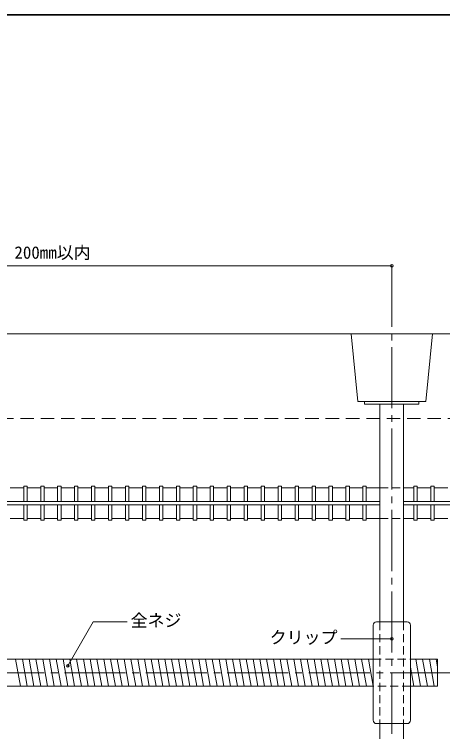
# Model space of a CAD drawing. Units: millimetres at full size, sheet at 1:2; details may follow other scales. Extents: x -891 to 891, y -194 to 194.
# Drawn here: x 18.7 to 144.9, y -17.4 to 194.2 of the extents above; entities that cross this region are included whole.
import ezdxf
from ezdxf.enums import TextEntityAlignment as Align

# ---------------------------------------------------------------- set-up
doc = ezdxf.new("R2010")
doc.units = ezdxf.units.MM
doc.header["$LTSCALE"] = 2
doc.header["$PDMODE"] = 32
doc.header["$PDSIZE"] = 0.8
for name, pattern in [('CHAIN2', [12, 9, -1, 1, -1]), ('DASHED1', [1.8, 1.2, -0.6]), ('DASHED2', [3, 2, -1])]:
    doc.linetypes.add(name, pattern=pattern)
doc.layers.add('0-0_', color=7, linetype='Continuous', lineweight=9)
doc.layers.add('1-0_', color=5, linetype='Continuous', lineweight=9)
doc.styles.add('ＭＳ ゴシック', font='')
doc.styles.get('ＭＳ ゴシック').set_extended_font_data('MS Gothic')

msp = doc.modelspace()

# ---------------------------------------------------------------- linework, layer by layer
at = {"layer": '0-0_'}
msp.add_line((-280, 193.9), (280, 193.9), dxfattribs=at)
msp.add_lwpolyline([(280.28, 194.18), (-280.28, 194.18), (-280.28, -194.18)], dxfattribs=at)
at = {"layer": '1-0_', "color": 7}
for p, q in [((-70.05, 120), (129.95, 120)), ((228.45, 100), (-57.55, 100)), ((119.95, 80), (117.95, 100)), ((139.95, 80), (141.95, 100)), ((139.95, 80), (119.95, 80)), ((121.95, 80), (121.95, 79.2)), ((137.95, 79.2), (121.95, 79.2)), ((126.45, 79.2), (126.45, 15)), ((133.45, 79.2), (133.45, 15)), ((137.95, 80), (137.95, 79.2)), ((129.95, 10), (114.95, 10)), ((126.45, -15), (126.45, -79.2)), ((133.45, -15), (133.45, -79.2))]:
    msp.add_line(p, q, dxfattribs=at)
at = {"layer": '1-0_', "color": 6, "linetype": 'CHAIN2'}
for p, q in [((129.95, 120), (129.95, -122)), ((-62.55, 0), (158.45, 0))]:
    msp.add_line(p, q, dxfattribs=at)
at = {"layer": '1-0_', "color": 7, "linetype": 'DASHED2'}
msp.add_line((228.45, 75), (-228.45, 75), dxfattribs=at)
at = {"layer": '1-0_', "color": 4}
for p, q in [((17.438, 54.5), (21.438, 54.5)), ((22.438, 54.5), (26.438, 54.5)), ((27.438, 54.5), (31.438, 54.5)), ((32.438, 54.5), (36.438, 54.5)), ((37.438, 54.5), (41.438, 54.5)), ((42.438, 54.5), (46.438, 54.5)), ((47.438, 54.5), (51.438, 54.5)), ((52.438, 54.5), (56.438, 54.5)), ((57.438, 54.5), (61.438, 54.5)), ((62.438, 54.5), (66.438, 54.5)), ((67.438, 54.5), (71.438, 54.5)), ((72.438, 54.5), (76.438, 54.5)), ((77.438, 54.5), (81.438, 54.5)), ((82.438, 54.5), (86.438, 54.5)), ((87.438, 54.5), (91.438, 54.5)), ((92.438, 54.5), (96.438, 54.5)), ((97.438, 54.5), (101.437, 54.5)), ((102.438, 54.5), (106.438, 54.5)), ((107.438, 54.5), (111.438, 54.5)), ((112.437, 54.5), (116.437, 54.5)), ((117.437, 54.5), (121.437, 54.5)), ((122.437, 54.5), (126.437, 54.5)), ((133.45, 54.5), (136.437, 54.5)), ((137.438, 54.5), (141.438, 54.5)), ((142.438, 54.5), (146.438, 54.5)), ((17.438, 45.5), (21.438, 45.5)), ((22.438, 45.5), (26.438, 45.5)), ((27.438, 45.5), (31.438, 45.5)), ((32.438, 45.5), (36.438, 45.5)), ((37.438, 45.5), (41.438, 45.5)), ((42.438, 45.5), (46.438, 45.5)), ((47.438, 45.5), (51.438, 45.5)), ((52.438, 45.5), (56.438, 45.5)), ((57.438, 45.5), (61.438, 45.5)), ((62.438, 45.5), (66.438, 45.5)), ((67.438, 45.5), (71.438, 45.5)), ((72.438, 45.5), (76.438, 45.5)), ((77.438, 45.5), (81.438, 45.5)), ((82.438, 45.5), (86.438, 45.5)), ((87.438, 45.5), (91.438, 45.5)), ((92.438, 45.5), (96.438, 45.5)), ((97.438, 45.5), (101.437, 45.5)), ((102.438, 45.5), (106.438, 45.5)), ((107.438, 45.5), (111.438, 45.5)), ((112.437, 45.5), (116.437, 45.5)), ((117.437, 45.5), (121.437, 45.5)), ((122.437, 45.5), (126.437, 45.5)), ((133.45, 45.5), (136.437, 45.5)), ((137.438, 45.5), (141.438, 45.5)), ((142.438, 45.5), (146.438, 45.5)), ((-50.55, 4), (124.45, 4)), ((135.45, 4), (143.45, 4)), ((-50.55, -4), (124.45, -4))]:
    msp.add_line(p, q, dxfattribs=at)
at = {"layer": '1-0_'}
for p, q in [((22.438, 55), (21.438, 55)), ((21.438, 55), (21.438, 50.5)), ((22.438, 55), (22.438, 50.5)), ((27.438, 55), (26.438, 55)), ((26.438, 55), (26.438, 50.5)), ((27.438, 55), (27.438, 50.5)), ((32.438, 55), (31.438, 55)), ((31.438, 55), (31.438, 50.5)), ((32.438, 55), (32.438, 50.5)), ((37.438, 55), (36.438, 55)), ((36.438, 55), (36.438, 50.5)), ((37.438, 55), (37.438, 50.5)), ((41.438, 55), (41.438, 50.5)), ((42.438, 55), (41.438, 55)), ((42.438, 55), (42.438, 50.5)), ((47.438, 55), (46.438, 55)), ((46.438, 55), (46.438, 50.5)), ((47.438, 55), (47.438, 50.5)), ((52.438, 55), (51.438, 55)), ((51.438, 55), (51.438, 50.5)), ((52.438, 55), (52.438, 50.5)), ((56.438, 55), (56.438, 50.5)), ((57.438, 55), (56.438, 55)), ((57.438, 55), (57.438, 50.5)), ((62.438, 55), (61.438, 55)), ((61.438, 55), (61.438, 50.5)), ((62.438, 55), (62.438, 50.5)), ((66.438, 55), (66.438, 50.5)), ((67.438, 55), (66.438, 55)), ((67.438, 55), (67.438, 50.5)), ((72.438, 55), (71.438, 55)), ((71.438, 55), (71.438, 50.5)), ((72.438, 55), (72.438, 50.5)), ((77.438, 55), (76.438, 55)), ((76.438, 55), (76.438, 50.5)), ((77.438, 55), (77.438, 50.5)), ((82.438, 55), (81.438, 55)), ((81.438, 55), (81.438, 50.5)), ((82.438, 55), (82.438, 50.5)), ((87.438, 55), (86.438, 55)), ((86.438, 55), (86.438, 50.5)), ((87.438, 55), (87.438, 50.5)), ((91.438, 55), (91.438, 50.5)), ((92.438, 55), (91.438, 55)), ((92.438, 55), (92.438, 50.5)), ((96.438, 55), (96.438, 50.5)), ((97.438, 55), (96.438, 55)), ((97.438, 55), (97.438, 50.5)), ((102.438, 55), (101.437, 55)), ((101.437, 55), (101.437, 50.5)), ((102.438, 55), (102.438, 50.5)), ((107.438, 55), (106.438, 55)), ((106.438, 55), (106.438, 50.5)), ((107.438, 55), (107.438, 50.5)), ((111.438, 55), (111.438, 50.5)), ((112.437, 55), (111.438, 55)), ((112.437, 55), (112.437, 50.5)), ((116.437, 55), (116.437, 50.5)), ((117.437, 55), (116.437, 55)), ((117.437, 55), (117.437, 50.5)), ((121.437, 55), (121.437, 50.5)), ((122.437, 55), (121.437, 55)), ((122.437, 55), (122.437, 50.5)), ((137.438, 55), (136.437, 55)), ((136.437, 55), (136.437, 50.5)), ((137.438, 55), (137.438, 50.5)), ((142.438, 55), (141.438, 55)), ((141.438, 55), (141.438, 50.5)), ((142.438, 55), (142.438, 50.5)), ((-20.05, 50.5), (126.45, 50.5)), ((-20.05, 49.5), (126.45, 49.5)), ((21.438, 45), (21.438, 49.5)), ((22.438, 45), (22.438, 49.5)), ((26.438, 45), (26.438, 49.5)), ((27.438, 45), (27.438, 49.5)), ((31.438, 45), (31.438, 49.5)), ((32.438, 45), (32.438, 49.5)), ((36.438, 45), (36.438, 49.5)), ((37.438, 45), (37.438, 49.5)), ((41.438, 45), (41.438, 49.5)), ((42.438, 45), (42.438, 49.5)), ((46.438, 45), (46.438, 49.5)), ((47.438, 45), (47.438, 49.5)), ((51.438, 45), (51.438, 49.5)), ((52.438, 45), (52.438, 49.5)), ((56.438, 45), (56.438, 49.5)), ((57.438, 45), (57.438, 49.5)), ((61.438, 45), (61.438, 49.5)), ((62.438, 45), (62.438, 49.5)), ((66.438, 45), (66.438, 49.5)), ((67.438, 45), (67.438, 49.5)), ((71.438, 45), (71.438, 49.5)), ((72.438, 45), (72.438, 49.5)), ((76.438, 45), (76.438, 49.5)), ((77.438, 45), (77.438, 49.5)), ((81.438, 45), (81.438, 49.5)), ((82.438, 45), (82.438, 49.5)), ((86.438, 45), (86.438, 49.5)), ((87.438, 45), (87.438, 49.5)), ((91.438, 45), (91.438, 49.5)), ((92.438, 45), (92.438, 49.5)), ((96.438, 45), (96.438, 49.5)), ((97.438, 45), (97.438, 49.5)), ((101.437, 45), (101.437, 49.5)), ((102.438, 45), (102.438, 49.5)), ((106.438, 45), (106.438, 49.5)), ((107.438, 45), (107.438, 49.5)), ((111.438, 45), (111.438, 49.5)), ((112.437, 45), (112.437, 49.5)), ((116.437, 45), (116.437, 49.5)), ((117.437, 45), (117.437, 49.5)), ((121.437, 45), (121.437, 49.5)), ((122.437, 45), (122.437, 49.5)), ((133.45, 50.5), (201.437, 50.5)), ((133.45, 49.5), (201.437, 49.5)), ((136.437, 45), (136.437, 49.5)), ((137.438, 45), (137.438, 49.5)), ((141.438, 45), (141.438, 49.5)), ((142.438, 45), (142.438, 49.5)), ((21.438, 45), (22.438, 45)), ((26.438, 45), (27.438, 45)), ((31.438, 45), (32.438, 45)), ((36.438, 45), (37.438, 45)), ((41.438, 45), (42.438, 45)), ((46.438, 45), (47.438, 45)), ((51.438, 45), (52.438, 45)), ((56.438, 45), (57.438, 45)), ((61.438, 45), (62.438, 45)), ((66.438, 45), (67.438, 45)), ((71.438, 45), (72.438, 45)), ((76.438, 45), (77.438, 45)), ((81.438, 45), (82.438, 45)), ((86.438, 45), (87.438, 45)), ((91.438, 45), (92.438, 45)), ((96.438, 45), (97.438, 45)), ((101.437, 45), (102.438, 45)), ((106.438, 45), (107.438, 45)), ((111.438, 45), (112.437, 45)), ((116.437, 45), (117.437, 45)), ((121.437, 45), (122.437, 45)), ((136.437, 45), (137.438, 45)), ((141.438, 45), (142.438, 45)), ((19.039, 4), (20.45, -4)), ((21.039, 4), (22.45, -4)), ((23.039, 4), (24.45, -4)), ((25.039, 4), (26.45, -4)), ((27.039, 4), (28.45, -4)), ((29.039, 4), (30.45, -4)), ((31.039, 4), (32.45, -4)), ((33.039, 4), (34.45, -4)), ((35.039, 4), (36.45, -4)), ((37.039, 4), (38.45, -4)), ((39.039, 4), (40.45, -4)), ((41.039, 4), (42.45, -4)), ((43.039, 4), (44.45, -4)), ((45.039, 4), (46.45, -4)), ((47.039, 4), (48.45, -4)), ((49.039, 4), (50.45, -4)), ((51.039, 4), (52.45, -4)), ((53.039, 4), (54.45, -4)), ((55.039, 4), (56.45, -4)), ((57.039, 4), (58.45, -4)), ((59.039, 4), (60.45, -4)), ((61.039, 4), (62.45, -4)), ((63.039, 4), (64.45, -4)), ((65.039, 4), (66.45, -4)), ((67.039, 4), (68.45, -4)), ((69.039, 4), (70.45, -4)), ((71.039, 4), (72.45, -4)), ((73.039, 4), (74.45, -4)), ((75.039, 4), (76.45, -4)), ((77.039, 4), (78.45, -4)), ((79.039, 4), (80.45, -4)), ((81.039, 4), (82.45, -4)), ((83.039, 4), (84.45, -4)), ((85.039, 4), (86.45, -4)), ((87.039, 4), (88.45, -4)), ((89.039, 4), (90.45, -4)), ((91.039, 4), (92.45, -4)), ((93.039, 4), (94.45, -4)), ((95.039, 4), (96.45, -4)), ((97.039, 4), (98.45, -4)), ((99.039, 4), (100.45, -4)), ((101.039, 4), (102.45, -4)), ((103.039, 4), (104.45, -4)), ((105.039, 4), (106.45, -4)), ((107.039, 4), (108.45, -4)), ((109.039, 4), (110.45, -4)), ((111.039, 4), (112.45, -4)), ((113.039, 4), (114.45, -4)), ((115.039, 4), (116.45, -4)), ((117.039, 4), (118.45, -4)), ((119.039, 4), (120.45, -4)), ((121.039, 4), (122.45, -4)), ((123.039, 4), (124.45, -4)), ((137.039, 4), (138.45, -4)), ((139.039, 4), (140.45, -4)), ((141.039, 4), (142.45, -4)), ((143.039, 4), (143.45, 1.671)), ((135.45, 1.671), (136.45, -4))]:
    msp.add_line(p, q, dxfattribs=at)
at = {"layer": '1-0_', "color": 4, "linetype": 'DASHED1'}
for p, q in [((126.45, 54.5), (133.45, 54.5)), ((126.45, 45.5), (133.45, 45.5)), ((124.45, 4), (135.45, 4)), ((135.45, -4), (124.45, -4))]:
    msp.add_line(p, q, dxfattribs=at)
at = {"layer": '1-0_', "color": 2}
for p, q in [((134.45, 15), (125.45, 15)), ((124.45, -14), (124.45, 14)), ((135.45, -14), (135.45, 14)), ((134.45, -15), (125.45, -15))]:
    msp.add_line(p, q, dxfattribs=at)
at = {"layer": '1-0_', "color": 7, "linetype": 'DASHED1'}
for p, q in [((126.45, 15), (126.45, -15)), ((133.45, 15), (133.45, -15))]:
    msp.add_line(p, q, dxfattribs=at)
at = {"layer": '1-0_', "color": 7}
msp.add_lwpolyline([(34.45, 2), (41.95, 14.99), (51.95, 14.99)], dxfattribs=at)
at = {"layer": '1-0_', "color": 4}
msp.add_lwpolyline([(135.45, -4), (143.45, -4), (143.45, 4)], dxfattribs=at)
at = {"layer": '1-0_', "color": 2}
for centre, start, end in [((125.45, 14), 90, 180), ((134.45, 14), 0, 90), ((125.45, -14), 180, 270), ((134.45, -14), 270, 0)]:
    msp.add_arc(centre, 1, start, end, dxfattribs=at)
at = {"layer": '1-0_', "color": 7}
msp.add_point((129.95, 120), dxfattribs=at)
at = {"layer": '1-0_', "color": 2}
for p in [(129.95, 10), (34.45, 2)]:
    msp.add_point(p, dxfattribs=at)

# ---------------------------------------------------------------- texts
at = {"layer": '1-0_', "color": 7, "style": 'ＭＳ ゴシック'}
for s, p in [('200mm以内', (18.7, 121)), ('全ネジ', (52.95, 12.49)), ('クリップ', (93.95, 7.5))]:
    msp.add_text(s, height=3.666, dxfattribs=at).set_placement(p, align=Align.BOTTOM_LEFT)

doc.saveas('drawing.dxf')
